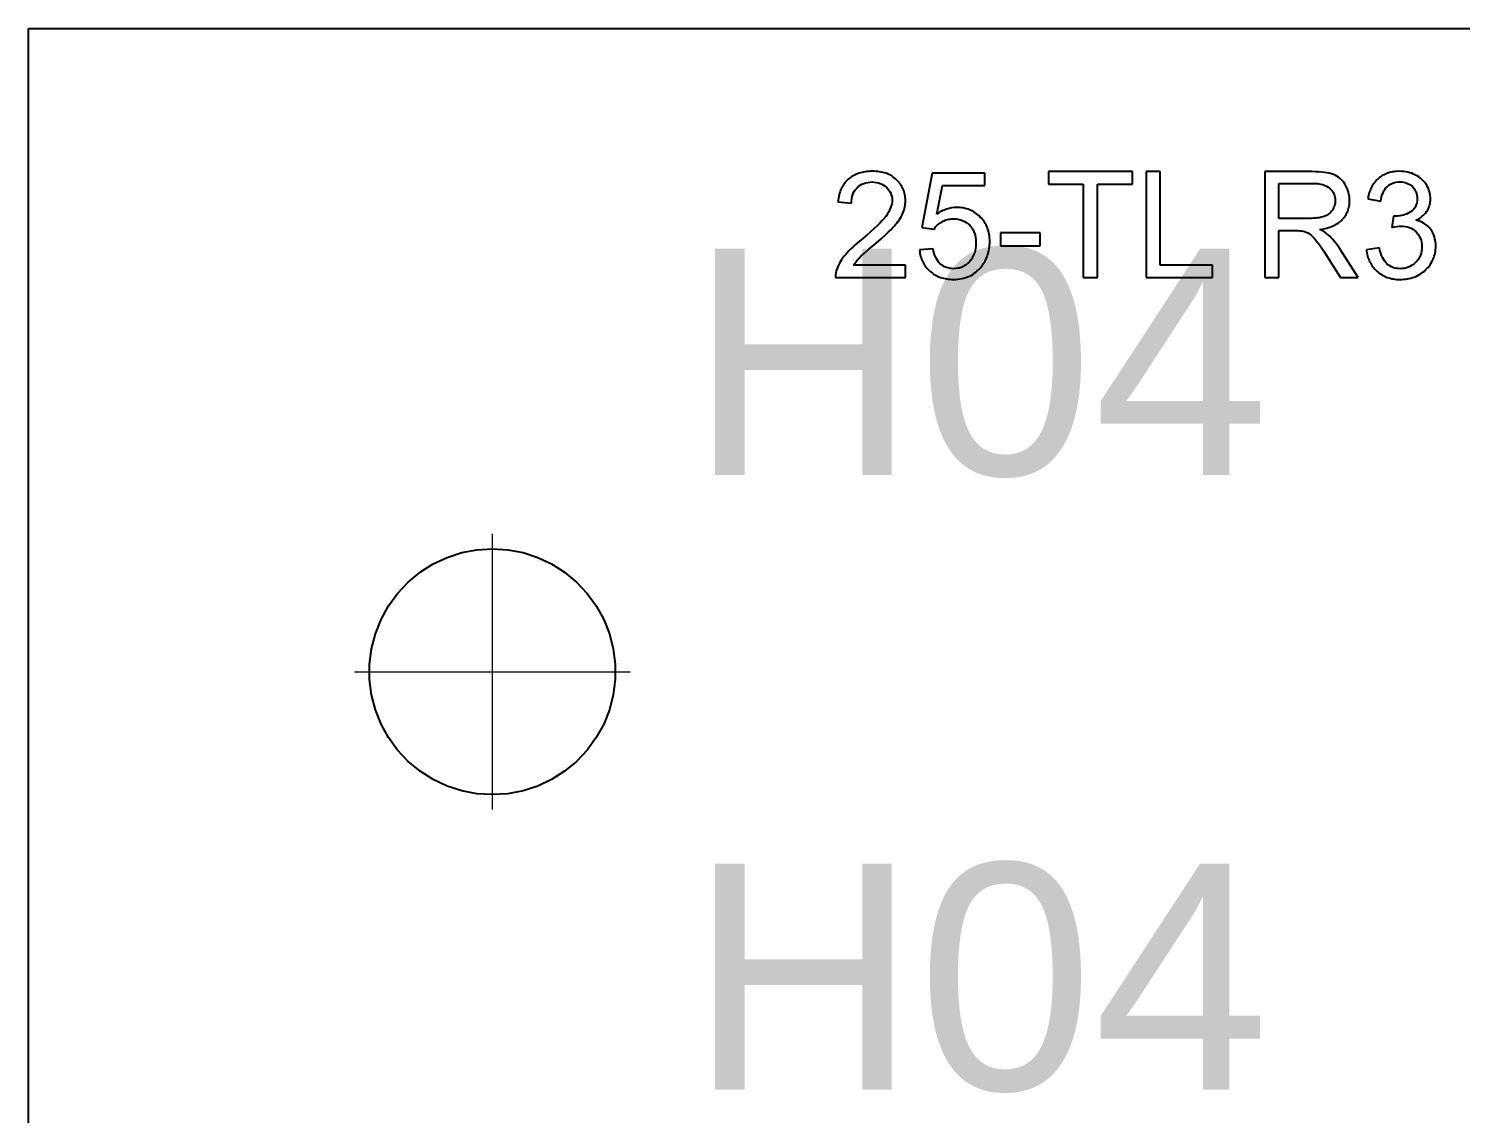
# Paper-space layout '01_三视图' of a CAD drawing. Header units: millimetres. Extents: x 8 to 451, y 8 to 289.
# Drawn here: x 149.75 to 164.3, y 235.22 to 246.25 of the extents above; entities that cross this region are included whole.
import ezdxf

# ---------------------------------------------------------------- set-up
doc = ezdxf.new("R2010")
doc.units = ezdxf.units.MM
doc.linetypes.add('WP_HIDDEN', pattern=[2.3, 1.5, -0.8])
for name, color, linetype, lineweight in [('ANNOTATIONS', 7, 'CONTINUOUS', 18), ('HIDDEN', 7, 'WP_HIDDEN', 13), ('VISIBLE', 7, 'CONTINUOUS', 25)]:
    doc.layers.add(name, color=color, linetype=linetype, lineweight=lineweight)
doc.styles.add('CJK', font='Arial Unicode.ttf')

psp = doc.layouts.new('01_三视图')

# ---------------------------------------------------------------- linework, layer by layer
at = {"layer": 'ANNOTATIONS'}
for p, q in [((154.463, 238.313), (154.463, 241.113)), ((153.063, 239.713), (155.863, 239.713))]:
    psp.add_line(p, q, dxfattribs=at)
at = {"layer": 'HIDDEN'}
psp.add_lwpolyline([(149.75, 138.75), (149.75, 246.25)], dxfattribs=at)
at = {"layer": 'VISIBLE'}
for points in [[(149.75, 140.25), (149.75, 246.25)], [(149.75, 246.25), (172.25, 246.25)], [(158.092, 244.73), (158.08, 244.72)], [(158.104, 244.739), (158.092, 244.73)], [(158.117, 244.747), (158.104, 244.739)], [(158.13, 244.755), (158.117, 244.747)], [(158.143, 244.762), (158.13, 244.755)], [(158.157, 244.769), (158.143, 244.762)], [(158.172, 244.775), (158.157, 244.769)], [(158.187, 244.78), (158.172, 244.775)], [(158.203, 244.785), (158.187, 244.78)], [(158.219, 244.789), (158.203, 244.785)], [(158.235, 244.792), (158.219, 244.789)], [(158.252, 244.795), (158.235, 244.792)], [(158.269, 244.797), (158.252, 244.795)], [(158.287, 244.799), (158.269, 244.797)], [(158.306, 244.8), (158.287, 244.799)], [(158.325, 244.8), (158.306, 244.8)], [(158.344, 244.8), (158.325, 244.8)], [(158.363, 244.799), (158.344, 244.8)], [(158.381, 244.797), (158.363, 244.799)], [(158.398, 244.795), (158.381, 244.797)], [(158.415, 244.792), (158.398, 244.795)], [(158.432, 244.788), (158.415, 244.792)], [(158.448, 244.784), (158.432, 244.788)], [(158.464, 244.779), (158.448, 244.784)], [(158.479, 244.773), (158.464, 244.779)], [(158.493, 244.766), (158.479, 244.773)], [(158.507, 244.759), (158.493, 244.766)], [(158.521, 244.752), (158.507, 244.759)], [(158.534, 244.743), (158.521, 244.752)], [(158.547, 244.734), (158.534, 244.743)], [(158.559, 244.724), (158.547, 244.734)], [(158.931, 244.781), (158.827, 244.228)], [(159.467, 244.781), (158.931, 244.781)], [(159.467, 244.655), (159.467, 244.781)], [(160.114, 244.796), (160.114, 244.669)], [(160.967, 244.796), (160.114, 244.796)], [(160.967, 244.669), (160.967, 244.796)], [(161.107, 244.796), (161.107, 243.719)], [(161.25, 244.796), (161.107, 244.796)], [(161.25, 243.846), (161.25, 244.796)], [(162.314, 244.796), (162.314, 243.719)], [(162.791, 244.796), (162.314, 244.796)], [(162.826, 244.795), (162.791, 244.796)], [(162.859, 244.794), (162.826, 244.795)], [(162.889, 244.792), (162.859, 244.794)], [(162.918, 244.788), (162.889, 244.792)], [(162.944, 244.784), (162.918, 244.788)], [(162.968, 244.779), (162.944, 244.784)], [(162.99, 244.773), (162.968, 244.779)], [(163.01, 244.767), (162.99, 244.773)], [(163.028, 244.759), (163.01, 244.767)], [(163.045, 244.749), (163.028, 244.759)], [(163.062, 244.739), (163.045, 244.749)], [(163.077, 244.726), (163.062, 244.739)], [(163.479, 244.736), (163.468, 244.727)], [(163.49, 244.744), (163.479, 244.736)], [(163.502, 244.752), (163.49, 244.744)], [(163.514, 244.759), (163.502, 244.752)], [(163.526, 244.765), (163.514, 244.759)], [(163.538, 244.771), (163.526, 244.765)], [(163.551, 244.777), (163.538, 244.771)], [(163.564, 244.782), (163.551, 244.777)], [(163.578, 244.786), (163.564, 244.782)], [(163.592, 244.79), (163.578, 244.786)], [(163.606, 244.793), (163.592, 244.79)], [(163.62, 244.795), (163.606, 244.793)], [(163.635, 244.797), (163.62, 244.795)], [(163.65, 244.799), (163.635, 244.797)], [(163.682, 244.8), (163.65, 244.799)], [(163.704, 244.799), (163.682, 244.8)], [(163.725, 244.798), (163.704, 244.799)], [(163.746, 244.795), (163.725, 244.798)], [(163.766, 244.791), (163.746, 244.795)], [(163.786, 244.785), (163.766, 244.791)], [(163.806, 244.779), (163.786, 244.785)], [(163.825, 244.771), (163.806, 244.779)], [(163.844, 244.762), (163.825, 244.771)], [(163.862, 244.752), (163.844, 244.762)], [(163.879, 244.742), (163.862, 244.752)], [(163.895, 244.73), (163.879, 244.742)], [(163.909, 244.717), (163.895, 244.73)], [(157.997, 244.592), (157.992, 244.577)], [(158.002, 244.608), (157.997, 244.592)], [(158.009, 244.623), (158.002, 244.608)], [(158.015, 244.637), (158.009, 244.623)], [(158.023, 244.65), (158.015, 244.637)], [(158.031, 244.663), (158.023, 244.65)], [(158.04, 244.676), (158.031, 244.663)], [(158.049, 244.688), (158.04, 244.676)], [(158.059, 244.699), (158.049, 244.688)], [(158.069, 244.71), (158.059, 244.699)], [(158.08, 244.72), (158.069, 244.71)], [(158.126, 244.565), (158.134, 244.584)], [(158.134, 244.584), (158.144, 244.602)], [(158.144, 244.602), (158.156, 244.618)], [(158.156, 244.618), (158.169, 244.633)], [(158.169, 244.633), (158.184, 244.647)], [(158.184, 244.647), (158.2, 244.658)], [(158.2, 244.658), (158.217, 244.668)], [(158.217, 244.668), (158.236, 244.676)], [(158.236, 244.676), (158.256, 244.683)], [(158.256, 244.683), (158.277, 244.687)], [(158.277, 244.687), (158.299, 244.69)], [(158.299, 244.69), (158.322, 244.691)], [(158.322, 244.691), (158.344, 244.69)], [(158.344, 244.69), (158.365, 244.687)], [(158.365, 244.687), (158.385, 244.683)], [(158.385, 244.683), (158.404, 244.677)], [(158.404, 244.677), (158.421, 244.67)], [(158.421, 244.67), (158.438, 244.66)], [(158.438, 244.66), (158.454, 244.649)], [(158.454, 244.649), (158.468, 244.637)], [(158.468, 244.637), (158.482, 244.623)], [(158.482, 244.623), (158.493, 244.608)], [(158.493, 244.608), (158.503, 244.593)], [(158.503, 244.593), (158.511, 244.576)], [(158.57, 244.714), (158.559, 244.724)], [(158.581, 244.703), (158.57, 244.714)], [(158.591, 244.692), (158.581, 244.703)], [(158.601, 244.68), (158.591, 244.692)], [(158.61, 244.669), (158.601, 244.68)], [(158.618, 244.656), (158.61, 244.669)], [(158.625, 244.644), (158.618, 244.656)], [(158.632, 244.631), (158.625, 244.644)], [(158.638, 244.618), (158.632, 244.631)], [(158.643, 244.604), (158.638, 244.618)], [(158.648, 244.591), (158.643, 244.604)], [(158.652, 244.577), (158.648, 244.591)], [(158.979, 244.365), (159.037, 244.655)], [(159.037, 244.655), (159.467, 244.655)], [(160.114, 244.669), (160.468, 244.669)], [(160.468, 244.669), (160.468, 243.719)], [(160.611, 244.669), (160.967, 244.669)], [(160.611, 243.719), (160.611, 244.669)], [(162.456, 244.32), (162.456, 244.677)], [(162.456, 244.677), (162.797, 244.677)], [(162.797, 244.677), (162.826, 244.676)], [(162.826, 244.676), (162.853, 244.674)], [(162.853, 244.674), (162.878, 244.67)], [(162.878, 244.67), (162.901, 244.664)], [(162.901, 244.664), (162.921, 244.657)], [(162.921, 244.657), (162.94, 244.649)], [(162.94, 244.649), (162.957, 244.639)], [(162.957, 244.639), (162.965, 244.633)], [(162.965, 244.633), (162.972, 244.627)], [(162.972, 244.627), (162.985, 244.615)], [(162.985, 244.615), (162.996, 244.601)], [(162.996, 244.601), (163.006, 244.587)], [(163.006, 244.587), (163.014, 244.571)], [(163.092, 244.713), (163.077, 244.726)], [(163.105, 244.698), (163.092, 244.713)], [(163.118, 244.682), (163.105, 244.698)], [(163.13, 244.664), (163.118, 244.682)], [(163.14, 244.646), (163.13, 244.664)], [(163.149, 244.626), (163.14, 244.646)], [(163.157, 244.607), (163.149, 244.626)], [(163.163, 244.587), (163.157, 244.607)], [(163.168, 244.566), (163.163, 244.587)], [(163.374, 244.584), (163.365, 244.553)], [(163.379, 244.598), (163.374, 244.584)], [(163.385, 244.612), (163.379, 244.598)], [(163.391, 244.626), (163.385, 244.612)], [(163.398, 244.639), (163.391, 244.626)], [(163.405, 244.652), (163.398, 244.639)], [(163.412, 244.664), (163.405, 244.652)], [(163.42, 244.675), (163.412, 244.664)], [(163.429, 244.687), (163.42, 244.675)], [(163.438, 244.697), (163.429, 244.687)], [(163.448, 244.708), (163.438, 244.697)], [(163.458, 244.718), (163.448, 244.708)], [(163.468, 244.727), (163.458, 244.718)], [(163.506, 244.563), (163.514, 244.582)], [(163.514, 244.582), (163.523, 244.6)], [(163.523, 244.6), (163.533, 244.616)], [(163.533, 244.616), (163.544, 244.63)], [(163.544, 244.63), (163.556, 244.643)], [(163.556, 244.643), (163.569, 244.654)], [(163.569, 244.654), (163.583, 244.664)], [(163.583, 244.664), (163.598, 244.672)], [(163.598, 244.672), (163.614, 244.679)], [(163.614, 244.679), (163.63, 244.685)], [(163.63, 244.685), (163.648, 244.688)], [(163.648, 244.688), (163.666, 244.691)], [(163.666, 244.691), (163.685, 244.691)], [(163.685, 244.691), (163.704, 244.691)], [(163.704, 244.691), (163.722, 244.688)], [(163.722, 244.688), (163.739, 244.685)], [(163.739, 244.685), (163.755, 244.679)], [(163.755, 244.679), (163.771, 244.673)], [(163.771, 244.673), (163.785, 244.664)], [(163.785, 244.664), (163.799, 244.655)], [(163.799, 244.655), (163.812, 244.644)], [(163.812, 244.644), (163.823, 244.631)], [(163.823, 244.631), (163.833, 244.618)], [(163.833, 244.618), (163.842, 244.604)], [(163.842, 244.604), (163.849, 244.59)], [(163.849, 244.59), (163.854, 244.574)], [(163.923, 244.704), (163.909, 244.717)], [(163.936, 244.69), (163.923, 244.704)], [(163.947, 244.675), (163.936, 244.69)], [(163.958, 244.659), (163.947, 244.675)], [(163.967, 244.643), (163.958, 244.659)], [(163.975, 244.626), (163.967, 244.643)], [(163.981, 244.609), (163.975, 244.626)], [(163.987, 244.592), (163.981, 244.609)], [(163.991, 244.574), (163.987, 244.592)], [(157.977, 244.507), (157.975, 244.489)], [(157.975, 244.489), (158.111, 244.475)], [(157.98, 244.526), (157.977, 244.507)], [(157.983, 244.543), (157.98, 244.526)], [(157.987, 244.56), (157.983, 244.543)], [(157.992, 244.577), (157.987, 244.56)], [(158.111, 244.475), (158.112, 244.499)], [(158.112, 244.499), (158.115, 244.523)], [(158.115, 244.523), (158.12, 244.545)], [(158.12, 244.545), (158.126, 244.565)], [(158.516, 244.447), (158.509, 244.427)], [(158.511, 244.576), (158.517, 244.56)], [(158.521, 244.466), (158.516, 244.447)], [(158.517, 244.56), (158.521, 244.542)], [(158.521, 244.542), (158.524, 244.523)], [(158.524, 244.485), (158.521, 244.466)], [(158.524, 244.523), (158.525, 244.504)], [(158.525, 244.504), (158.524, 244.485)], [(158.65, 244.421), (158.654, 244.437)], [(158.655, 244.562), (158.652, 244.577)], [(158.654, 244.437), (158.657, 244.453)], [(158.657, 244.547), (158.655, 244.562)], [(158.659, 244.532), (158.657, 244.547)], [(158.657, 244.453), (158.659, 244.469)], [(158.66, 244.517), (158.659, 244.532)], [(158.659, 244.469), (158.66, 244.485)], [(158.66, 244.501), (158.66, 244.517)], [(158.66, 244.485), (158.66, 244.501)], [(163.016, 244.44), (163.011, 244.428)], [(163.014, 244.571), (163.02, 244.555)], [(163.02, 244.452), (163.016, 244.44)], [(163.02, 244.555), (163.024, 244.538)], [(163.023, 244.464), (163.02, 244.452)], [(163.026, 244.476), (163.023, 244.464)], [(163.024, 244.538), (163.027, 244.521)], [(163.027, 244.489), (163.026, 244.476)], [(163.027, 244.521), (163.027, 244.502)], [(163.027, 244.502), (163.027, 244.489)], [(163.167, 244.434), (163.17, 244.447)], [(163.172, 244.545), (163.168, 244.566)], [(163.17, 244.447), (163.172, 244.46)], [(163.174, 244.524), (163.172, 244.545)], [(163.172, 244.46), (163.173, 244.474)], [(163.173, 244.474), (163.174, 244.502)], [(163.174, 244.502), (163.174, 244.524)], [(163.365, 244.553), (163.358, 244.521)], [(163.358, 244.521), (163.49, 244.497)], [(163.49, 244.497), (163.494, 244.521)], [(163.494, 244.521), (163.5, 244.543)], [(163.5, 244.543), (163.506, 244.563)], [(163.844, 244.443), (163.84, 244.435)], [(163.848, 244.452), (163.844, 244.443)], [(163.851, 244.461), (163.848, 244.452)], [(163.854, 244.47), (163.851, 244.461)], [(163.854, 244.574), (163.858, 244.558)], [(163.857, 244.48), (163.854, 244.47)], [(163.86, 244.501), (163.857, 244.48)], [(163.858, 244.558), (163.86, 244.541)], [(163.86, 244.541), (163.861, 244.523)], [(163.861, 244.523), (163.86, 244.501)], [(163.976, 244.423), (163.982, 244.438)], [(163.982, 244.438), (163.987, 244.454)], [(163.987, 244.454), (163.992, 244.47)], [(163.994, 244.556), (163.991, 244.574)], [(163.992, 244.47), (163.994, 244.486)], [(163.996, 244.538), (163.994, 244.556)], [(163.994, 244.486), (163.996, 244.503)], [(163.997, 244.52), (163.996, 244.538)], [(163.996, 244.503), (163.997, 244.52)], [(158.425, 244.299), (158.401, 244.274)], [(158.446, 244.323), (158.425, 244.299)], [(158.463, 244.345), (158.446, 244.323)], [(158.477, 244.366), (158.463, 244.345)], [(158.49, 244.387), (158.477, 244.366)], [(158.5, 244.407), (158.49, 244.387)], [(158.509, 244.427), (158.5, 244.407)], [(158.575, 244.277), (158.587, 244.293)], [(158.587, 244.293), (158.599, 244.31)], [(158.599, 244.31), (158.609, 244.326)], [(158.609, 244.326), (158.619, 244.342)], [(158.619, 244.342), (158.627, 244.358)], [(158.627, 244.358), (158.634, 244.374)], [(158.634, 244.374), (158.64, 244.39)], [(158.64, 244.39), (158.646, 244.405)], [(158.646, 244.405), (158.65, 244.421)], [(159.004, 244.381), (158.979, 244.365)], [(159.028, 244.395), (159.004, 244.381)], [(159.053, 244.406), (159.028, 244.395)], [(159.032, 244.287), (159.045, 244.294)], [(159.045, 244.294), (159.058, 244.3)], [(159.078, 244.416), (159.053, 244.406)], [(159.058, 244.3), (159.072, 244.305)], [(159.072, 244.305), (159.087, 244.309)], [(159.104, 244.423), (159.078, 244.416)], [(159.087, 244.309), (159.101, 244.312)], [(159.101, 244.312), (159.116, 244.314)], [(159.13, 244.429), (159.104, 244.423)], [(159.116, 244.314), (159.132, 244.316)], [(159.156, 244.432), (159.13, 244.429)], [(159.132, 244.316), (159.147, 244.316)], [(159.147, 244.316), (159.172, 244.315)], [(159.183, 244.433), (159.156, 244.432)], [(159.172, 244.315), (159.196, 244.312)], [(159.2, 244.432), (159.183, 244.433)], [(159.196, 244.312), (159.219, 244.307)], [(159.217, 244.431), (159.2, 244.432)], [(159.234, 244.429), (159.217, 244.431)], [(159.219, 244.307), (159.24, 244.3)], [(159.25, 244.427), (159.234, 244.429)], [(159.24, 244.3), (159.26, 244.291)], [(159.266, 244.423), (159.25, 244.427)], [(159.282, 244.419), (159.266, 244.423)], [(159.297, 244.414), (159.282, 244.419)], [(159.313, 244.408), (159.297, 244.414)], [(159.327, 244.402), (159.313, 244.408)], [(159.342, 244.395), (159.327, 244.402)], [(159.356, 244.387), (159.342, 244.395)], [(159.369, 244.378), (159.356, 244.387)], [(159.383, 244.368), (159.369, 244.378)], [(159.396, 244.358), (159.383, 244.368)], [(159.408, 244.347), (159.396, 244.358)], [(159.42, 244.335), (159.408, 244.347)], [(159.432, 244.323), (159.42, 244.335)], [(159.443, 244.31), (159.432, 244.323)], [(159.453, 244.297), (159.443, 244.31)], [(159.463, 244.283), (159.453, 244.297)], [(162.762, 244.32), (162.456, 244.32)], [(162.786, 244.321), (162.762, 244.32)], [(162.809, 244.322), (162.786, 244.321)], [(162.83, 244.323), (162.809, 244.322)], [(162.849, 244.326), (162.83, 244.323)], [(162.868, 244.328), (162.849, 244.326)], [(162.885, 244.332), (162.868, 244.328)], [(162.901, 244.336), (162.885, 244.332)], [(162.915, 244.341), (162.901, 244.336)], [(162.928, 244.346), (162.915, 244.341)], [(162.941, 244.352), (162.928, 244.346)], [(162.953, 244.359), (162.941, 244.352)], [(162.964, 244.367), (162.953, 244.359)], [(162.974, 244.375), (162.964, 244.367)], [(162.983, 244.385), (162.974, 244.375)], [(162.991, 244.395), (162.983, 244.385)], [(162.999, 244.405), (162.991, 244.395)], [(163.006, 244.417), (162.999, 244.405)], [(163.011, 244.428), (163.006, 244.417)], [(163.08, 244.29), (163.091, 244.299)], [(163.091, 244.299), (163.1, 244.309)], [(163.1, 244.309), (163.109, 244.319)], [(163.109, 244.319), (163.118, 244.329)], [(163.118, 244.329), (163.125, 244.339)], [(163.125, 244.339), (163.133, 244.35)], [(163.133, 244.35), (163.139, 244.361)], [(163.139, 244.361), (163.145, 244.373)], [(163.145, 244.373), (163.151, 244.384)], [(163.151, 244.384), (163.156, 244.396)], [(163.156, 244.396), (163.16, 244.409)], [(163.16, 244.409), (163.164, 244.421)], [(163.164, 244.421), (163.167, 244.434)], [(163.62, 244.345), (163.605, 244.229)], [(163.641, 244.343), (163.62, 244.345)], [(163.662, 244.344), (163.641, 244.343)], [(163.683, 244.346), (163.662, 244.344)], [(163.702, 244.349), (163.683, 244.346)], [(163.722, 244.354), (163.702, 244.349)], [(163.74, 244.36), (163.722, 244.354)], [(163.759, 244.368), (163.74, 244.36)], [(163.776, 244.377), (163.759, 244.368)], [(163.793, 244.387), (163.776, 244.377)], [(163.802, 244.393), (163.793, 244.387)], [(163.809, 244.399), (163.802, 244.393)], [(163.816, 244.406), (163.809, 244.399)], [(163.823, 244.412), (163.816, 244.406)], [(163.829, 244.42), (163.823, 244.412)], [(163.835, 244.427), (163.829, 244.42)], [(163.84, 244.435), (163.835, 244.427)], [(163.848, 244.302), (163.866, 244.311)], [(163.872, 244.296), (163.848, 244.302)], [(163.866, 244.311), (163.883, 244.32)], [(163.894, 244.288), (163.872, 244.296)], [(163.883, 244.32), (163.898, 244.331)], [(163.898, 244.331), (163.913, 244.342)], [(163.913, 244.342), (163.926, 244.354)], [(163.926, 244.354), (163.938, 244.366)], [(163.938, 244.366), (163.949, 244.379)], [(163.949, 244.379), (163.959, 244.393)], [(163.959, 244.393), (163.968, 244.408)], [(163.968, 244.408), (163.976, 244.423)], [(158.268, 244.152), (158.226, 244.117)], [(158.306, 244.185), (158.268, 244.152)], [(158.341, 244.217), (158.306, 244.185)], [(158.373, 244.246), (158.341, 244.217)], [(158.401, 244.274), (158.373, 244.246)], [(158.409, 244.11), (158.465, 244.161)], [(158.465, 244.161), (158.489, 244.184)], [(158.489, 244.184), (158.511, 244.205)], [(158.511, 244.205), (158.53, 244.225)], [(158.53, 244.225), (158.546, 244.243)], [(158.546, 244.243), (158.561, 244.26)], [(158.561, 244.26), (158.575, 244.277)], [(158.827, 244.228), (158.951, 244.212)], [(158.951, 244.212), (158.959, 244.223)], [(158.959, 244.223), (158.967, 244.234)], [(158.967, 244.234), (158.976, 244.244)], [(158.976, 244.244), (158.986, 244.254)], [(158.986, 244.254), (158.997, 244.263)], [(158.997, 244.263), (159.008, 244.272)], [(159.008, 244.272), (159.019, 244.28)], [(159.019, 244.28), (159.032, 244.287)], [(159.26, 244.291), (159.279, 244.279)], [(159.279, 244.279), (159.297, 244.266)], [(159.297, 244.266), (159.314, 244.251)], [(159.314, 244.251), (159.321, 244.242)], [(159.321, 244.242), (159.329, 244.234)], [(159.329, 244.234), (159.335, 244.225)], [(159.335, 244.225), (159.341, 244.215)], [(159.341, 244.215), (159.347, 244.205)], [(159.347, 244.205), (159.352, 244.195)], [(159.352, 244.195), (159.357, 244.184)], [(159.357, 244.184), (159.361, 244.173)], [(159.361, 244.173), (159.368, 244.15)], [(159.368, 244.15), (159.373, 244.126)], [(159.472, 244.269), (159.463, 244.283)], [(159.48, 244.254), (159.472, 244.269)], [(159.487, 244.239), (159.48, 244.254)], [(159.493, 244.224), (159.487, 244.239)], [(159.499, 244.208), (159.493, 244.224)], [(159.504, 244.191), (159.499, 244.208)], [(159.508, 244.175), (159.504, 244.191)], [(159.511, 244.157), (159.508, 244.175)], [(159.514, 244.14), (159.511, 244.157)], [(159.625, 244.175), (159.625, 244.042)], [(160.031, 244.175), (159.625, 244.175)], [(160.031, 244.042), (160.031, 244.175)], [(162.456, 244.197), (162.621, 244.197)], [(162.456, 243.719), (162.456, 244.197)], [(162.621, 244.197), (162.647, 244.197)], [(162.647, 244.197), (162.669, 244.196)], [(162.669, 244.196), (162.687, 244.194)], [(162.687, 244.194), (162.701, 244.192)], [(162.701, 244.192), (162.717, 244.187)], [(162.717, 244.187), (162.733, 244.181)], [(162.733, 244.181), (162.75, 244.173)], [(162.75, 244.173), (162.766, 244.163)], [(162.766, 244.163), (162.774, 244.158)], [(162.774, 244.158), (162.782, 244.151)], [(162.782, 244.151), (162.8, 244.135)], [(162.871, 244.209), (162.909, 244.215)], [(162.898, 244.195), (162.871, 244.209)], [(162.921, 244.182), (162.898, 244.195)], [(162.909, 244.215), (162.943, 244.223)], [(162.941, 244.169), (162.921, 244.182)], [(162.957, 244.155), (162.941, 244.169)], [(162.943, 244.223), (162.96, 244.228)], [(162.972, 244.141), (162.957, 244.155)], [(162.96, 244.228), (162.976, 244.233)], [(162.976, 244.233), (162.991, 244.238)], [(162.991, 244.238), (163.006, 244.244)], [(163.006, 244.244), (163.02, 244.251)], [(163.02, 244.251), (163.033, 244.258)], [(163.033, 244.258), (163.046, 244.265)], [(163.046, 244.265), (163.058, 244.273)], [(163.058, 244.273), (163.07, 244.281)], [(163.07, 244.281), (163.08, 244.29)], [(163.605, 244.229), (163.632, 244.235)], [(163.632, 244.235), (163.657, 244.24)], [(163.657, 244.24), (163.679, 244.242)], [(163.679, 244.242), (163.699, 244.243)], [(163.699, 244.243), (163.721, 244.242)], [(163.721, 244.242), (163.743, 244.24)], [(163.743, 244.24), (163.763, 244.235)], [(163.763, 244.235), (163.782, 244.229)], [(163.782, 244.229), (163.801, 244.22)], [(163.801, 244.22), (163.818, 244.21)], [(163.818, 244.21), (163.835, 244.198)], [(163.835, 244.198), (163.85, 244.184)], [(163.85, 244.184), (163.864, 244.169)], [(163.864, 244.169), (163.876, 244.153)], [(163.876, 244.153), (163.886, 244.135)], [(163.914, 244.279), (163.894, 244.288)], [(163.933, 244.268), (163.914, 244.279)], [(163.951, 244.256), (163.933, 244.268)], [(163.968, 244.242), (163.951, 244.256)], [(163.983, 244.227), (163.968, 244.242)], [(163.997, 244.211), (163.983, 244.227)], [(164.009, 244.193), (163.997, 244.211)], [(164.02, 244.174), (164.009, 244.193)], [(164.029, 244.154), (164.02, 244.174)], [(164.036, 244.133), (164.029, 244.154)], [(158.105, 244.01), (158.086, 243.991)], [(158.126, 244.03), (158.105, 244.01)], [(158.148, 244.051), (158.126, 244.03)], [(158.172, 244.072), (158.148, 244.051)], [(158.226, 244.117), (158.172, 244.072)], [(158.245, 243.969), (158.288, 244.007)], [(158.288, 244.007), (158.342, 244.053)], [(158.342, 244.053), (158.409, 244.11)], [(158.942, 244.013), (158.804, 244.001)], [(158.804, 244.001), (158.806, 243.984)], [(158.947, 243.988), (158.942, 244.013)], [(159.373, 244.016), (159.368, 243.99)], [(159.373, 244.126), (159.376, 244.1)], [(159.376, 244.043), (159.373, 244.016)], [(159.376, 244.1), (159.377, 244.072)], [(159.377, 244.072), (159.376, 244.043)], [(159.509, 243.997), (159.512, 244.013)], [(159.512, 244.013), (159.514, 244.031)], [(159.516, 244.122), (159.514, 244.14)], [(159.514, 244.031), (159.516, 244.048)], [(159.517, 244.103), (159.516, 244.122)], [(159.516, 244.048), (159.517, 244.066)], [(159.517, 244.084), (159.517, 244.103)], [(159.517, 244.066), (159.517, 244.084)], [(159.625, 244.042), (160.031, 244.042)], [(162.8, 244.135), (162.818, 244.115)], [(162.818, 244.115), (162.838, 244.091)], [(162.838, 244.091), (162.86, 244.063)], [(162.86, 244.063), (162.884, 244.029)], [(162.884, 244.029), (162.911, 243.989)], [(162.988, 244.125), (162.972, 244.141)], [(163.003, 244.108), (162.988, 244.125)], [(163.018, 244.091), (163.003, 244.108)], [(163.032, 244.072), (163.018, 244.091)], [(163.047, 244.053), (163.032, 244.072)], [(163.061, 244.033), (163.047, 244.053)], [(163.075, 244.012), (163.061, 244.033)], [(163.262, 243.719), (163.075, 244.012)], [(163.477, 244.021), (163.345, 244.003)], [(163.345, 244.003), (163.347, 243.987)], [(163.483, 243.994), (163.477, 244.021)], [(163.886, 244.135), (163.895, 244.117)], [(163.895, 244.117), (163.901, 244.098)], [(163.901, 244.098), (163.906, 244.078)], [(163.908, 244.011), (163.905, 243.988)], [(163.906, 244.078), (163.908, 244.056)], [(163.908, 244.056), (163.909, 244.034)], [(163.909, 244.034), (163.908, 244.011)], [(164.042, 244.11), (164.036, 244.133)], [(164.046, 244.087), (164.042, 244.11)], [(164.049, 244.063), (164.046, 244.087)], [(164.046, 243.986), (164.048, 244.002)], [(164.048, 244.002), (164.049, 244.02)], [(164.05, 244.037), (164.049, 244.063)], [(164.049, 244.02), (164.05, 244.037)], [(157.991, 243.865), (157.981, 243.847)], [(158.001, 243.883), (157.991, 243.865)], [(158.012, 243.901), (158.001, 243.883)], [(158.025, 243.919), (158.012, 243.901)], [(158.038, 243.936), (158.025, 243.919)], [(158.053, 243.954), (158.038, 243.936)], [(158.069, 243.972), (158.053, 243.954)], [(158.086, 243.991), (158.069, 243.972)], [(158.134, 243.846), (158.146, 243.864)], [(158.146, 243.864), (158.159, 243.882)], [(158.159, 243.882), (158.174, 243.9)], [(158.174, 243.9), (158.19, 243.918)], [(158.19, 243.918), (158.212, 243.94)], [(158.212, 243.94), (158.245, 243.969)], [(158.806, 243.984), (158.808, 243.968)], [(158.808, 243.968), (158.811, 243.952)], [(158.811, 243.952), (158.815, 243.936)], [(158.815, 243.936), (158.82, 243.921)], [(158.82, 243.921), (158.825, 243.907)], [(158.825, 243.907), (158.83, 243.892)], [(158.83, 243.892), (158.837, 243.879)], [(158.837, 243.879), (158.844, 243.865)], [(158.844, 243.865), (158.851, 243.852)], [(158.953, 243.965), (158.947, 243.988)], [(158.96, 243.944), (158.953, 243.965)], [(158.968, 243.924), (158.96, 243.944)], [(158.978, 243.906), (158.968, 243.924)], [(158.988, 243.889), (158.978, 243.906)], [(159.001, 243.874), (158.988, 243.889)], [(159.014, 243.86), (159.001, 243.874)], [(159.028, 243.848), (159.014, 243.86)], [(159.294, 243.865), (159.276, 243.85)], [(159.311, 243.881), (159.294, 243.865)], [(159.319, 243.891), (159.311, 243.881)], [(159.327, 243.9), (159.319, 243.891)], [(159.334, 243.91), (159.327, 243.9)], [(159.34, 243.92), (159.334, 243.91)], [(159.346, 243.931), (159.34, 243.92)], [(159.351, 243.942), (159.346, 243.931)], [(159.356, 243.953), (159.351, 243.942)], [(159.361, 243.965), (159.356, 243.953)], [(159.368, 243.99), (159.361, 243.965)], [(159.443, 243.845), (159.452, 243.859)], [(159.452, 243.859), (159.461, 243.873)], [(159.461, 243.873), (159.469, 243.887)], [(159.469, 243.887), (159.477, 243.902)], [(159.477, 243.902), (159.484, 243.917)], [(159.484, 243.917), (159.49, 243.932)], [(159.49, 243.932), (159.496, 243.948)], [(159.496, 243.948), (159.501, 243.964)], [(159.501, 243.964), (159.505, 243.98)], [(159.505, 243.98), (159.509, 243.997)], [(162.911, 243.989), (162.941, 243.943)], [(162.941, 243.943), (163.083, 243.719)], [(163.347, 243.987), (163.349, 243.97)], [(163.349, 243.97), (163.352, 243.955)], [(163.352, 243.955), (163.356, 243.939)], [(163.356, 243.939), (163.361, 243.924)], [(163.361, 243.924), (163.366, 243.91)], [(163.366, 243.91), (163.372, 243.895)], [(163.372, 243.895), (163.378, 243.881)], [(163.378, 243.881), (163.385, 243.868)], [(163.385, 243.868), (163.393, 243.855)], [(163.393, 243.855), (163.401, 243.842)], [(163.49, 243.969), (163.483, 243.994)], [(163.498, 243.945), (163.49, 243.969)], [(163.508, 243.924), (163.498, 243.945)], [(163.518, 243.905), (163.508, 243.924)], [(163.529, 243.888), (163.518, 243.905)], [(163.541, 243.872), (163.529, 243.888)], [(163.554, 243.859), (163.541, 243.872)], [(163.568, 243.847), (163.554, 243.859)], [(163.829, 243.859), (163.811, 243.846)], [(163.845, 243.874), (163.829, 243.859)], [(163.86, 243.891), (163.845, 243.874)], [(163.873, 243.908), (163.86, 243.891)], [(163.884, 243.927), (163.873, 243.908)], [(163.893, 243.946), (163.884, 243.927)], [(163.9, 243.967), (163.893, 243.946)], [(163.905, 243.988), (163.9, 243.967)], [(163.992, 243.85), (164.001, 243.863)], [(164.001, 243.863), (164.009, 243.878)], [(164.009, 243.878), (164.017, 243.892)], [(164.017, 243.892), (164.024, 243.907)], [(164.024, 243.907), (164.03, 243.922)], [(164.03, 243.922), (164.035, 243.937)], [(164.035, 243.937), (164.04, 243.953)], [(164.04, 243.953), (164.043, 243.969)], [(164.043, 243.969), (164.046, 243.986)], [(157.951, 243.743), (157.95, 243.719)], [(157.95, 243.719), (158.662, 243.719)], [(157.953, 243.766), (157.951, 243.743)], [(157.958, 243.789), (157.953, 243.766)], [(157.966, 243.811), (157.958, 243.789)], [(157.973, 243.829), (157.966, 243.811)], [(157.981, 243.847), (157.973, 243.829)], [(158.662, 243.846), (158.134, 243.846)], [(158.662, 243.719), (158.662, 243.846)], [(158.851, 243.852), (158.859, 243.84)], [(158.859, 243.84), (158.868, 243.827)], [(158.868, 243.827), (158.878, 243.816)], [(158.878, 243.816), (158.888, 243.804)], [(158.888, 243.804), (158.898, 243.793)], [(158.898, 243.793), (158.91, 243.783)], [(158.91, 243.783), (158.922, 243.773)], [(158.922, 243.773), (158.934, 243.764)], [(158.934, 243.764), (158.946, 243.755)], [(158.946, 243.755), (158.96, 243.747)], [(158.96, 243.747), (158.973, 243.74)], [(158.973, 243.74), (158.987, 243.733)], [(158.987, 243.733), (159.001, 243.727)], [(159.001, 243.727), (159.016, 243.721)], [(159.016, 243.721), (159.031, 243.716)], [(159.044, 243.838), (159.028, 243.848)], [(159.031, 243.716), (159.047, 243.712)], [(159.059, 243.829), (159.044, 243.838)], [(159.047, 243.712), (159.063, 243.709)], [(159.076, 243.822), (159.059, 243.829)], [(159.093, 243.817), (159.076, 243.822)], [(159.111, 243.813), (159.093, 243.817)], [(159.13, 243.81), (159.111, 243.813)], [(159.149, 243.809), (159.13, 243.81)], [(159.173, 243.811), (159.149, 243.809)], [(159.195, 243.814), (159.173, 243.811)], [(159.206, 243.816), (159.195, 243.814)], [(159.217, 243.82), (159.206, 243.816)], [(159.214, 243.705), (159.234, 243.709)], [(159.227, 243.823), (159.217, 243.82)], [(159.238, 243.827), (159.227, 243.823)], [(159.234, 243.709), (159.254, 243.713)], [(159.248, 243.832), (159.238, 243.827)], [(159.257, 243.838), (159.248, 243.832)], [(159.254, 243.713), (159.273, 243.719)], [(159.276, 243.85), (159.257, 243.838)], [(159.273, 243.719), (159.292, 243.726)], [(159.292, 243.726), (159.31, 243.733)], [(159.31, 243.733), (159.327, 243.742)], [(159.327, 243.742), (159.344, 243.752)], [(159.344, 243.752), (159.36, 243.763)], [(159.36, 243.763), (159.376, 243.774)], [(159.376, 243.774), (159.391, 243.787)], [(159.391, 243.787), (159.405, 243.801)], [(159.405, 243.801), (159.419, 243.816)], [(159.419, 243.816), (159.432, 243.831)], [(159.432, 243.831), (159.443, 243.845)], [(160.468, 243.719), (160.611, 243.719)], [(161.107, 243.719), (161.78, 243.719)], [(161.78, 243.846), (161.25, 243.846)], [(161.78, 243.719), (161.78, 243.846)], [(162.314, 243.719), (162.456, 243.719)], [(163.083, 243.719), (163.262, 243.719)], [(163.401, 243.842), (163.41, 243.83)], [(163.41, 243.83), (163.419, 243.818)], [(163.419, 243.818), (163.429, 243.806)], [(163.429, 243.806), (163.44, 243.795)], [(163.44, 243.795), (163.452, 243.784)], [(163.452, 243.784), (163.463, 243.774)], [(163.463, 243.774), (163.476, 243.765)], [(163.476, 243.765), (163.488, 243.756)], [(163.488, 243.756), (163.501, 243.748)], [(163.501, 243.748), (163.515, 243.74)], [(163.515, 243.74), (163.529, 243.733)], [(163.529, 243.733), (163.543, 243.727)], [(163.543, 243.727), (163.557, 243.721)], [(163.557, 243.721), (163.572, 243.716)], [(163.583, 243.837), (163.568, 243.847)], [(163.572, 243.716), (163.587, 243.712)], [(163.599, 243.829), (163.583, 243.837)], [(163.587, 243.712), (163.603, 243.708)], [(163.615, 243.822), (163.599, 243.829)], [(163.632, 243.816), (163.615, 243.822)], [(163.65, 243.813), (163.632, 243.816)], [(163.668, 243.81), (163.65, 243.813)], [(163.688, 243.809), (163.668, 243.81)], [(163.71, 243.81), (163.688, 243.809)], [(163.732, 243.813), (163.71, 243.81)], [(163.754, 243.818), (163.732, 243.813)], [(163.774, 243.826), (163.754, 243.818)], [(163.762, 243.706), (163.78, 243.71)], [(163.793, 243.835), (163.774, 243.826)], [(163.78, 243.71), (163.797, 243.714)], [(163.811, 243.846), (163.793, 243.835)], [(163.797, 243.714), (163.814, 243.719)], [(163.814, 243.719), (163.83, 243.725)], [(163.83, 243.725), (163.846, 243.731)], [(163.846, 243.731), (163.862, 243.738)], [(163.862, 243.738), (163.877, 243.746)], [(163.877, 243.746), (163.892, 243.755)], [(163.892, 243.755), (163.906, 243.765)], [(163.906, 243.765), (163.92, 243.775)], [(163.92, 243.775), (163.934, 243.786)], [(163.934, 243.786), (163.947, 243.798)], [(163.947, 243.798), (163.959, 243.81)], [(163.959, 243.81), (163.971, 243.823)], [(163.971, 243.823), (163.982, 243.836)], [(163.982, 243.836), (163.992, 243.85)], [(159.063, 243.709), (159.079, 243.706)], [(159.079, 243.706), (159.096, 243.704)], [(159.096, 243.704), (159.114, 243.702)], [(159.114, 243.702), (159.131, 243.701)], [(159.131, 243.701), (159.149, 243.701)], [(159.149, 243.701), (159.172, 243.701)], [(159.172, 243.701), (159.193, 243.703)], [(159.193, 243.703), (159.214, 243.705)], [(163.603, 243.708), (163.619, 243.705)], [(163.619, 243.705), (163.635, 243.703)], [(163.635, 243.703), (163.652, 243.701)], [(163.652, 243.701), (163.669, 243.7)], [(163.669, 243.7), (163.687, 243.7)], [(163.687, 243.7), (163.706, 243.7)], [(163.706, 243.7), (163.725, 243.702)], [(163.725, 243.702), (163.744, 243.703)], [(163.744, 243.703), (163.762, 243.706)], [(154.463, 238.463), (154.306, 238.473), (154.152, 238.502), (154.003, 238.55), (153.86, 238.617), (153.728, 238.701), (153.607, 238.801), (153.5, 238.916), (153.407, 239.043), (153.332, 239.18), (153.274, 239.326), (153.235, 239.478), (153.215, 239.634), (153.215, 239.791), (153.235, 239.947), (153.274, 240.099), (153.332, 240.245), (153.407, 240.382), (153.5, 240.509), (153.607, 240.624), (153.728, 240.724), (153.86, 240.808), (154.003, 240.875), (154.152, 240.923), (154.306, 240.953), (154.463, 240.963), (154.619, 240.953), (154.774, 240.923), (154.923, 240.875), (155.065, 240.808), (155.197, 240.724), (155.318, 240.624), (155.426, 240.509), (155.518, 240.382), (155.594, 240.245), (155.652, 240.099), (155.691, 239.947), (155.71, 239.791), (155.71, 239.634), (155.691, 239.478), (155.652, 239.326), (155.594, 239.18), (155.518, 239.043), (155.426, 238.916), (155.318, 238.801), (155.197, 238.701), (155.065, 238.617), (154.923, 238.55), (154.774, 238.502), (154.619, 238.473), (154.463, 238.463)]]:
    psp.add_lwpolyline(points, dxfattribs=at)

# ---------------------------------------------------------------- texts
at = {"layer": 'ANNOTATIONS', "style": 'CJK'}
for p in [(156.463, 241.713), (156.463, 235.463)]:
    psp.add_text('H04', height=2.3, dxfattribs=at).set_placement(p)

doc.saveas('drawing.dxf')
